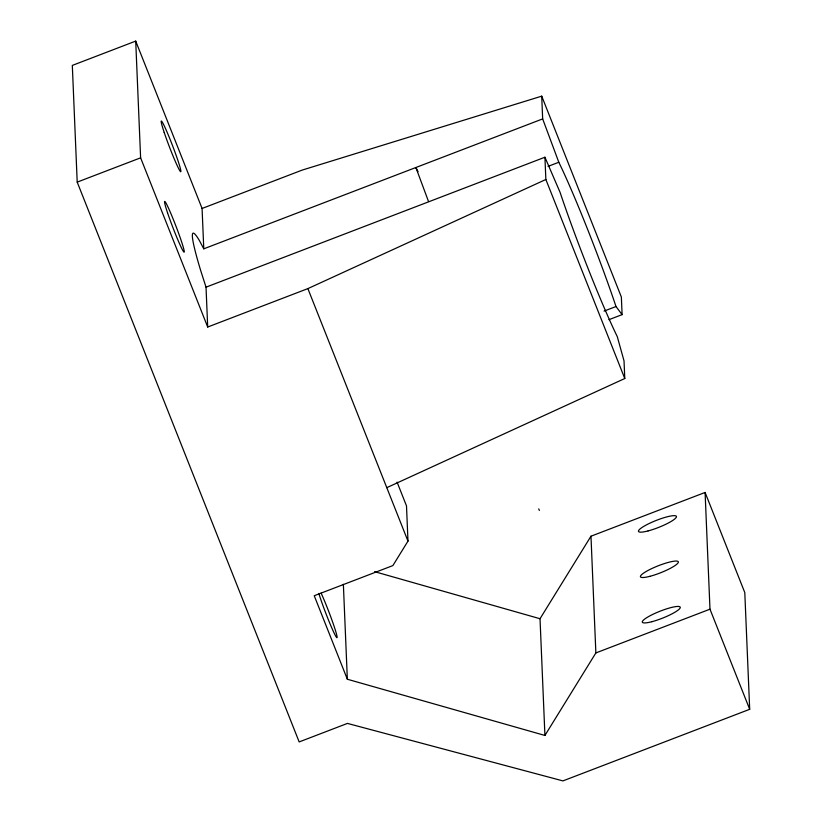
<?xml version="1.0" encoding="UTF-8"?>
<svg xmlns="http://www.w3.org/2000/svg" width="822" height="822" viewBox="0 0 822 822"><rect width="100%" height="100%" fill="white"/><g stroke="black" fill="none" stroke-linecap="round" stroke-linejoin="round"><path stroke-width="1.23" d="M397.077 482.134L406.5 505.9L407.979 541.112L392.875 565.587L314.24 595.734L347.346 679.239L544.924 735.454L595.868 652.935L590.977 536.211L705.091 492.46L744.794 592.58L749.685 709.304L562.936 780.9L347.449 723.411L299.167 741.927L77.206 182.124L72.315 65.411L135.712 41.1L202.078 208.469L203.774 248.83L542.664 118.902L541.719 96.153L302.249 170.072L202.078 208.469M544.924 735.454L540.023 618.73L590.977 536.211M307.87 288.614L545.859 179.484L544.924 157.228L206.024 287.166L207.699 327.022L307.87 288.614L407.979 541.112M386.782 487.662L624.771 378.521L624.032 360.909L617.271 336.599A111.566 6.895 69 0 1 560.07 192.338L544.924 157.228M77.206 182.124L140.613 157.824L135.712 41.1M548.048 166.383L558.806 162.263A111.566 6.895 69 0 1 616.007 306.524L622.1 314.631L608.938 319.676M604.047 311.106L616.007 306.524M595.868 652.935L709.982 609.184L705.091 492.46M374.565 571.65L540.023 618.73M418.059 171.654L415.87 167.513L428.519 201.493M203.774 248.83L199.397 240.548A156.468 9.669 69 0 0 200.64 270.387L206.024 287.166M541.719 96.153L621.36 297.019L622.1 314.631M545.859 179.484L624.771 378.521M709.982 609.184L749.685 709.304M538.749 508.88L539.366 510.431M140.613 157.824L207.699 327.022M542.664 118.902L558.806 162.263M343.37 584.319L347.346 679.239M321.104 593.124A27.208 1.685 69 0 1 335.232 629.786A27.208 1.685 69 0 1 332.766 630.125A27.208 1.685 69 0 1 318.844 593.433M648.085 530.92A20.406 3.689 -21.6 0 0 676.475 516.606A20.406 3.689 -21.6 0 0 647.798 524.179A20.406 3.689 -21.6 0 0 648.085 530.92M651.887 621.699A20.406 3.689 -21.6 0 0 680.277 607.396A20.406 3.689 -21.6 0 0 651.61 614.959A20.406 3.689 -21.6 0 0 651.887 621.699M649.986 576.304A20.406 3.689 -21.6 0 0 678.376 562.001A20.406 3.689 -21.6 0 0 649.709 569.574A20.406 3.689 -21.6 0 0 649.986 576.304M164.184 132.414A27.208 1.685 69 0 0 180.593 171.716A27.208 1.685 69 0 0 168.243 134.89A27.208 1.685 69 0 0 164.184 132.414M167.554 212.816A27.208 1.685 69 0 0 183.964 252.118A27.208 1.685 69 0 0 171.613 215.292A27.208 1.685 69 0 0 167.554 212.816"/></g></svg>
